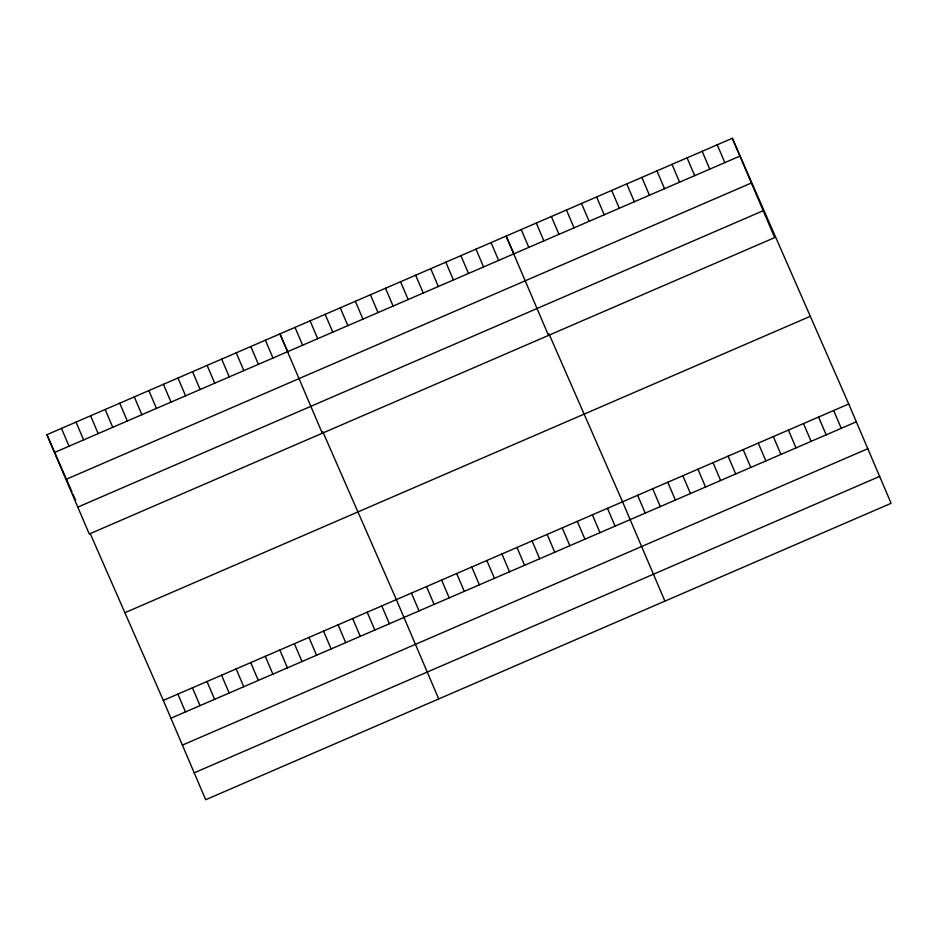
<?xml version="1.0" encoding="UTF-8"?>
<svg xmlns="http://www.w3.org/2000/svg" width="938" height="938" viewBox="0 0 938 938"><rect width="100%" height="100%" fill="white"/><g stroke="black" fill="none" stroke-linecap="round" stroke-linejoin="round"><path stroke-width="1.41" d="M732.32 138.273L774.682 237.595L89.262 534.015L46.9 434.693L732.32 138.273L848.738 403.985L891.1 503.307L205.68 799.727L163.318 700.405L90.259 533.663M54.498 452.503L739.918 156.095M65.977 479.4L751.397 182.992M77.795 507.118L763.215 210.698M124.895 612.713L810.315 316.305M163.318 700.405L848.738 403.985M170.915 718.227L856.335 421.807M182.382 745.124L867.814 448.704M194.201 772.83L879.633 476.41M514.141 254.362L506.133 236.095L548.496 335.417M548.953 333.811L622.551 501.807L664.913 601.129M287.943 352.172L279.946 333.905L322.309 433.227M322.754 431.632L396.352 599.628L438.726 698.939M46.9 434.693L71.98 491.934M73.047 494.361L75.708 500.458M833.659 410.516L841.257 428.326M717.242 144.792L724.84 162.614M818.581 417.035L826.179 434.845M702.163 151.323L709.761 169.133M803.503 423.554L811.1 441.376M687.085 157.842L694.683 175.652M788.424 430.073L796.022 447.895M672.007 164.361L679.604 182.183M773.334 436.592L780.944 454.414M656.928 170.88L664.526 188.702M758.256 443.111L765.865 460.933M641.85 177.399L649.448 195.221M743.177 449.642L750.787 467.452M626.772 183.918L634.369 201.74M728.099 456.161L735.697 473.983M611.693 190.449L619.291 208.259M713.021 462.68L720.619 480.502M596.615 196.968L604.213 214.779M697.942 469.199L705.54 487.021M581.525 203.487L589.134 221.309M682.864 475.718L690.462 493.54M566.446 210.006L574.056 227.828M667.786 482.238L675.383 500.06M551.368 216.526L558.966 234.348M652.707 488.768L660.305 506.579M536.29 223.045L543.888 240.867M637.629 495.287L645.227 513.109M521.211 229.576L528.809 247.386M607.472 508.326L615.07 526.148M491.055 242.614L498.653 260.436M592.382 514.845L599.992 532.667M475.976 249.133L483.574 266.955M577.304 521.364L584.913 539.186M460.898 255.652L468.496 273.474M562.225 527.895L569.835 545.705M445.82 262.171L453.417 279.993M547.147 534.414L554.745 552.236M430.741 268.702L438.339 286.512M532.069 540.933L539.667 558.755M415.663 275.221L423.261 293.043M516.99 547.452L524.588 565.274M400.573 281.74L408.182 299.562M501.912 553.971L509.51 571.793M385.495 288.259L393.104 306.081M486.834 560.502L494.432 578.312M370.416 294.778L378.026 312.6M471.755 567.021L479.353 584.831M355.338 301.309L362.936 319.119M456.677 573.54L464.275 591.362M340.26 307.828L347.857 325.638M441.599 580.059L449.196 597.881M325.181 314.347L332.779 332.169M426.52 586.578L434.118 604.4M310.103 320.866L317.701 338.688M411.442 593.097L419.04 610.919M295.024 327.385L302.622 345.207M381.789 605.925L389.387 623.735M265.384 340.213L272.981 358.023M367.227 612.221L374.825 630.043M250.809 346.509L258.419 364.319M352.665 618.517L360.262 636.339M236.247 352.805L243.845 370.627M338.09 624.814L345.7 642.636M221.685 359.102L229.282 376.924M323.528 631.122L331.126 648.932M207.122 365.398L214.72 383.22M308.965 637.418L316.563 655.24M192.548 371.706L200.157 389.516M294.403 643.714L302.001 661.536M177.986 378.002L185.583 395.824M279.841 650.011L287.438 667.833M163.423 384.299L171.021 402.121M265.266 656.307L272.876 674.129M148.861 390.595L156.458 408.417M250.704 662.615L258.302 680.425M134.286 396.891L141.896 414.713M236.142 668.911L243.739 686.733M119.724 403.199L127.322 421.01M221.579 675.208L229.177 693.03M105.162 409.496L112.759 427.318M207.005 681.504L214.614 699.326M90.599 415.792L98.197 433.614M192.442 687.812L200.04 705.622M76.025 422.088L83.634 439.91M177.88 694.108L185.478 711.919M61.462 428.396L69.06 446.207"/></g></svg>
